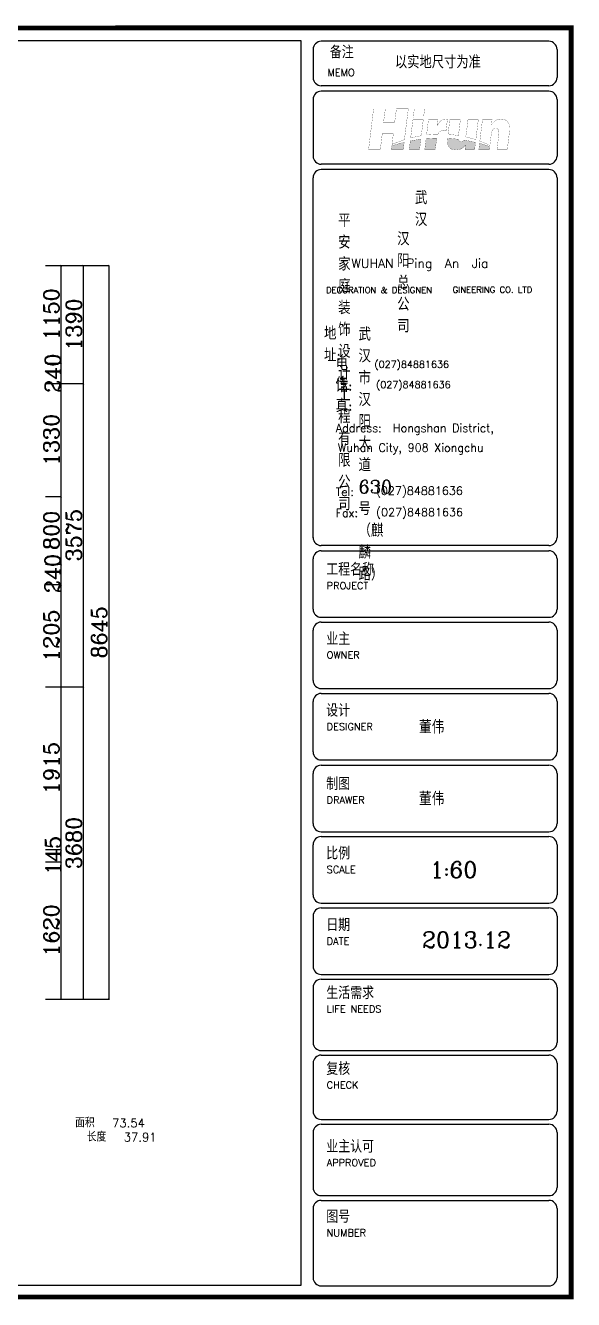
# Model space of a CAD drawing. Header units: millimetres. Extents: x 512961 to 915856, y -1268271 to -458543.
# Drawn here: x 873516 to 879973, y -1253314 to -1238299 of the extents above; entities that cross this region are included whole.
import ezdxf

# ---------------------------------------------------------------- set-up
doc = ezdxf.new("R2010")
doc.units = ezdxf.units.MM
doc.header["$MEASUREMENT"] = 0
doc.header["$PDMODE"] = 3
doc.layers.get('0').update_dxf_attribs({"linetype": 'CONTINUOUS'})
doc.layers.get('DEFPOINTS').update_dxf_attribs({"linetype": 'CONTINUOUS'})
doc.layers.add('txt', color=7, linetype='CONTINUOUS')
doc.styles.add('HZXY', font='complex.shx', dxfattribs={"bigfont": 'HZXY.shx'})
doc.styles.add('ROMAND', font='romand')
doc.styles.get("Standard").update_dxf_attribs({"font": 'complex.shx', "bigfont": 'hzxy.shx'})
doc.dimstyles.new('LMDIM40', dxfattribs={"dimtxt": 80, "dimasz": 20, "dimexe": 0, "dimexo": 0, "dimgap": 25, "dimtad": 1, "dimdec": 0, "dimzin": 0, "dimdsep": 46, "dimtxsty": 'Standard', "dimblk1": 'DOT', "dimblk2": 'DOT', "dimsah": 1, "dimcen": 0, "dimclrd": 2, "dimclre": 2, "dimclrt": 2, "dimadec": 0, "dimazin": 0, "dimtfac": 1, "dimtdec": 0, "dimtmove": 2, "dimatfit": 3, "dimldrblk": 'DOT', "dimfxl": 1, "dimtolj": 1, "dimtzin": 0, "dimarcsym": 0})

# ---------------------------------------------------------------- blocks, each defined once
blk = doc.blocks.new('_ArchTick')
at = {"color": 0, "linetype": 'ByBlock', "const_width": 0.15}
blk.add_lwpolyline([(-0.5, -0.5), (0.5, 0.5)], dxfattribs=at)
blk = doc.blocks.new('*D890')
at = {"layer": 'DEFPOINTS', "color": 0}
for p in [(873750, -1248154), (873936, -1248154), (873750, -1249774)]:
    blk.add_point(p, dxfattribs=at)
at = {"layer": 'txt', "color": 2, "lineweight": -2}
for p, q in [((873750, -1248154), (873936, -1248154)), ((873936, -1249774), (873936, -1248154)), ((873750, -1249774), (873936, -1249774))]:
    blk.add_line(p, q, dxfattribs=at)
at = {"layer": 'txt', "color": 2, "lineweight": -2, "xscale": 20, "yscale": 20, "zscale": 20}
for p, rotation in [((873936, -1248154), 90), ((873936, -1249774), 270)]:
    blk.add_blockref('_ArchTick', p, dxfattribs=dict(at, rotation=rotation))
at = {"layer": 'txt', "color": 2, "insert": (873821, -1248964), "char_height": 180, "attachment_point": 5, "rotation": 90}
blk.add_mtext('\\A1;1620', dxfattribs=at)
blk = doc.blocks.new('_DOT')
at = {"color": 0, "linetype": 'ByBlock'}
blk.add_line((-0.5, 0), (-1, 0), dxfattribs=at)
at = {"color": 0, "linetype": 'ByBlock', "const_width": 0.5}
blk.add_lwpolyline([(-0.25, 0, 1), (0.25, 0, 1)], format="xyb", close=True, dxfattribs=at)
blk = doc.blocks.new('DOT')
at = {"color": 0, "linetype": 'ByBlock'}
blk.add_line((-0.35, 0), (-1, 0), dxfattribs=at)
at = {"color": 0, "linetype": 'ByBlock', "const_width": 0.35}
blk.add_lwpolyline([(-0.175, 0, 1), (0.175, 0, 1)], format="xyb", close=True, dxfattribs=at)
blk = doc.blocks.new('*D891')
at = {"layer": 'DEFPOINTS', "color": 0}
for p in [(873750, -1248009), (873936, -1248009), (873750, -1248154)]:
    blk.add_point(p, dxfattribs=at)
at = {"layer": 'txt', "color": 2, "lineweight": -2}
for p, q in [((873750, -1248009), (873936, -1248009)), ((873936, -1248154), (873936, -1248009)), ((873750, -1248154), (873936, -1248154))]:
    blk.add_line(p, q, dxfattribs=at)
at = {"layer": 'txt', "color": 2, "lineweight": -2, "xscale": 20, "yscale": 20, "zscale": 20}
for p, rotation in [((873936, -1248009), 90), ((873936, -1248154), 270)]:
    blk.add_blockref('_ArchTick', p, dxfattribs=dict(at, rotation=rotation))
at = {"layer": 'txt', "color": 2, "insert": (873842, -1248081), "char_height": 180, "attachment_point": 5, "rotation": 90}
blk.add_mtext('\\A1;145', dxfattribs=at)
blk = doc.blocks.new('*D892')
at = {"layer": 'DEFPOINTS', "color": 0}
for p in [(873750, -1246094), (873936, -1246094), (873750, -1248009)]:
    blk.add_point(p, dxfattribs=at)
at = {"layer": 'txt', "color": 2, "lineweight": -2}
for p, q in [((873750, -1246094), (873936, -1246094)), ((873936, -1248009), (873936, -1246094)), ((873750, -1248009), (873936, -1248009))]:
    blk.add_line(p, q, dxfattribs=at)
at = {"layer": 'txt', "color": 2, "lineweight": -2, "xscale": 20, "yscale": 20, "zscale": 20}
for p, rotation in [((873936, -1246094), 90), ((873936, -1248009), 270)]:
    blk.add_blockref('_ArchTick', p, dxfattribs=dict(at, rotation=rotation))
at = {"layer": 'txt', "color": 2, "insert": (873821, -1247051), "char_height": 180, "attachment_point": 5, "rotation": 90}
blk.add_mtext('\\A1;1915', dxfattribs=at)
blk = doc.blocks.new('*D893')
at = {"layer": 'DEFPOINTS', "color": 0}
for p in [(873750, -1244889), (873936, -1244889), (873750, -1246094)]:
    blk.add_point(p, dxfattribs=at)
at = {"layer": 'txt', "color": 2, "lineweight": -2}
for p, q in [((873750, -1244889), (873936, -1244889)), ((873936, -1246094), (873936, -1244889)), ((873750, -1246094), (873936, -1246094))]:
    blk.add_line(p, q, dxfattribs=at)
at = {"layer": 'txt', "color": 2, "lineweight": -2, "xscale": 20, "yscale": 20, "zscale": 20}
for p, rotation in [((873936, -1244889), 90), ((873936, -1246094), 270)]:
    blk.add_blockref('_ArchTick', p, dxfattribs=dict(at, rotation=rotation))
at = {"layer": 'txt', "color": 2, "insert": (873821, -1245491), "char_height": 180, "attachment_point": 5, "rotation": 90}
blk.add_mtext('\\A1;1205', dxfattribs=at)
blk = doc.blocks.new('*D894')
at = {"layer": 'DEFPOINTS', "color": 0}
for p in [(873750, -1244649), (873936, -1244649), (873750, -1244889)]:
    blk.add_point(p, dxfattribs=at)
at = {"layer": 'txt', "color": 2, "lineweight": -2}
for p, q in [((873750, -1244649), (873936, -1244649)), ((873936, -1244889), (873936, -1244649)), ((873750, -1244889), (873936, -1244889))]:
    blk.add_line(p, q, dxfattribs=at)
at = {"layer": 'txt', "color": 2, "lineweight": -2, "xscale": 20, "yscale": 20, "zscale": 20}
for p, rotation in [((873936, -1244649), 90), ((873936, -1244889), 270)]:
    blk.add_blockref('_ArchTick', p, dxfattribs=dict(at, rotation=rotation))
at = {"layer": 'txt', "color": 2, "insert": (873836, -1244758), "char_height": 180, "attachment_point": 5, "rotation": 90}
blk.add_mtext('\\A1;240', dxfattribs=at)
blk = doc.blocks.new('*D895')
at = {"layer": 'DEFPOINTS', "color": 0}
for p in [(873750, -1243849), (873936, -1243849), (873750, -1244649)]:
    blk.add_point(p, dxfattribs=at)
at = {"layer": 'txt', "color": 2, "lineweight": -2}
for p, q in [((873750, -1243849), (873936, -1243849)), ((873936, -1244649), (873936, -1243849)), ((873750, -1244649), (873936, -1244649))]:
    blk.add_line(p, q, dxfattribs=at)
at = {"layer": 'txt', "color": 2, "lineweight": -2, "xscale": 20, "yscale": 20, "zscale": 20}
for p, rotation in [((873936, -1243849), 90), ((873936, -1244649), 270)]:
    blk.add_blockref('_ArchTick', p, dxfattribs=dict(at, rotation=rotation))
at = {"layer": 'txt', "color": 2, "insert": (873821, -1244249), "char_height": 180, "attachment_point": 5, "rotation": 90}
blk.add_mtext('\\A1;800', dxfattribs=at)
blk = doc.blocks.new('*D896')
at = {"layer": 'DEFPOINTS', "color": 0}
for p in [(873750, -1242519), (873936, -1242519), (873750, -1243849)]:
    blk.add_point(p, dxfattribs=at)
at = {"layer": 'txt', "color": 2, "lineweight": -2}
for p, q in [((873750, -1242519), (873936, -1242519)), ((873936, -1243849), (873936, -1242519)), ((873750, -1243849), (873936, -1243849))]:
    blk.add_line(p, q, dxfattribs=at)
at = {"layer": 'txt', "color": 2, "lineweight": -2, "xscale": 20, "yscale": 20, "zscale": 20}
for p, rotation in [((873936, -1242519), 90), ((873936, -1243849), 270)]:
    blk.add_blockref('_ArchTick', p, dxfattribs=dict(at, rotation=rotation))
at = {"layer": 'txt', "color": 2, "insert": (873821, -1243184), "char_height": 180, "attachment_point": 5, "rotation": 90}
blk.add_mtext('\\A1;1330', dxfattribs=at)
blk = doc.blocks.new('*D897')
at = {"layer": 'DEFPOINTS', "color": 0}
for p in [(873750, -1242279), (873936, -1242279), (873750, -1242519)]:
    blk.add_point(p, dxfattribs=at)
at = {"layer": 'txt', "color": 2, "lineweight": -2}
for p, q in [((873750, -1242279), (873936, -1242279)), ((873936, -1242519), (873936, -1242279)), ((873750, -1242519), (873936, -1242519))]:
    blk.add_line(p, q, dxfattribs=at)
at = {"layer": 'txt', "color": 2, "lineweight": -2, "xscale": 20, "yscale": 20, "zscale": 20}
for p, rotation in [((873936, -1242279), 90), ((873936, -1242519), 270)]:
    blk.add_blockref('_ArchTick', p, dxfattribs=dict(at, rotation=rotation))
at = {"layer": 'txt', "color": 2, "insert": (873839, -1242398), "char_height": 180, "attachment_point": 5, "rotation": 90}
blk.add_mtext('\\A1;240', dxfattribs=at)
blk = doc.blocks.new('*D898')
at = {"layer": 'DEFPOINTS', "color": 0}
for p in [(873750, -1241129), (873936, -1241129), (873750, -1242279)]:
    blk.add_point(p, dxfattribs=at)
at = {"layer": 'txt', "color": 2, "lineweight": -2}
for p, q in [((873750, -1241129), (873936, -1241129)), ((873936, -1242279), (873936, -1241129)), ((873750, -1242279), (873936, -1242279))]:
    blk.add_line(p, q, dxfattribs=at)
at = {"layer": 'txt', "color": 2, "lineweight": -2, "xscale": 20, "yscale": 20, "zscale": 20}
for p, rotation in [((873936, -1241129), 90), ((873936, -1242279), 270)]:
    blk.add_blockref('_ArchTick', p, dxfattribs=dict(at, rotation=rotation))
at = {"layer": 'txt', "color": 2, "insert": (873821, -1241704), "char_height": 180, "attachment_point": 5, "rotation": 90}
blk.add_mtext('\\A1;1150', dxfattribs=at)
blk = doc.blocks.new('*D899')
at = {"layer": 'DEFPOINTS', "color": 0}
for p in [(873750, -1246094), (874201, -1246094), (873750, -1249774)]:
    blk.add_point(p, dxfattribs=at)
at = {"layer": 'txt', "color": 2, "lineweight": -2}
for p, q in [((873750, -1246094), (874201, -1246094)), ((874201, -1249774), (874201, -1246094)), ((873750, -1249774), (874201, -1249774))]:
    blk.add_line(p, q, dxfattribs=at)
at = {"layer": 'txt', "color": 2, "lineweight": -2, "xscale": 20, "yscale": 20, "zscale": 20}
for p, rotation in [((874201, -1246094), 90), ((874201, -1249774), 270)]:
    blk.add_blockref('_ArchTick', p, dxfattribs=dict(at, rotation=rotation))
at = {"layer": 'txt', "color": 2, "insert": (874086, -1247934), "char_height": 180, "attachment_point": 5, "rotation": 90}
blk.add_mtext('\\A1;3680', dxfattribs=at)
blk = doc.blocks.new('*D900')
at = {"layer": 'DEFPOINTS', "color": 0}
for p in [(873750, -1242519), (874201, -1242519), (873750, -1246094)]:
    blk.add_point(p, dxfattribs=at)
at = {"layer": 'txt', "color": 2, "lineweight": -2}
for p, q in [((873750, -1242519), (874201, -1242519)), ((874201, -1246094), (874201, -1242519)), ((873750, -1246094), (874201, -1246094))]:
    blk.add_line(p, q, dxfattribs=at)
at = {"layer": 'txt', "color": 2, "lineweight": -2, "xscale": 20, "yscale": 20, "zscale": 20}
for p, rotation in [((874201, -1242519), 90), ((874201, -1246094), 270)]:
    blk.add_blockref('_ArchTick', p, dxfattribs=dict(at, rotation=rotation))
at = {"layer": 'txt', "color": 2, "insert": (874086, -1244306), "char_height": 180, "attachment_point": 5, "rotation": 90}
blk.add_mtext('\\A1;3575', dxfattribs=at)
blk = doc.blocks.new('*D901')
at = {"layer": 'DEFPOINTS', "color": 0}
for p in [(873750, -1241129), (874201, -1241129), (873750, -1242519)]:
    blk.add_point(p, dxfattribs=at)
at = {"layer": 'txt', "color": 2, "lineweight": -2}
for p, q in [((873750, -1241129), (874201, -1241129)), ((874201, -1242519), (874201, -1241129)), ((873750, -1242519), (874201, -1242519))]:
    blk.add_line(p, q, dxfattribs=at)
at = {"layer": 'txt', "color": 2, "lineweight": -2, "xscale": 20, "yscale": 20, "zscale": 20}
for p, rotation in [((874201, -1241129), 90), ((874201, -1242519), 270)]:
    blk.add_blockref('_ArchTick', p, dxfattribs=dict(at, rotation=rotation))
at = {"layer": 'txt', "color": 2, "insert": (874086, -1241824), "char_height": 180, "attachment_point": 5, "rotation": 90}
blk.add_mtext('\\A1;1390', dxfattribs=at)
blk = doc.blocks.new('*D902')
at = {"layer": 'DEFPOINTS', "color": 0}
for p in [(873750, -1241129), (873750, -1249774), (874500, -1249774)]:
    blk.add_point(p, dxfattribs=at)
at = {"layer": 'txt', "color": 2, "lineweight": -2}
for p, q in [((873750, -1241129), (874500, -1241129)), ((874500, -1241129), (874500, -1249774)), ((873750, -1249774), (874500, -1249774))]:
    blk.add_line(p, q, dxfattribs=at)
at = {"layer": 'txt', "color": 2, "lineweight": -2, "xscale": 20, "yscale": 20, "zscale": 20}
for p, rotation in [((874500, -1241129), 90), ((874500, -1249774), 270)]:
    blk.add_blockref('_ArchTick', p, dxfattribs=dict(at, rotation=rotation))
at = {"layer": 'txt', "color": 2, "insert": (874385, -1245451), "char_height": 180, "attachment_point": 5, "rotation": 90}
blk.add_mtext('\\A1;8645', dxfattribs=at)
blk = doc.blocks.new('wadwa')
h = blk.add_hatch(color=8)
h.paths.add_polyline_path([(798039, -987179, 0.008373), (797968, -987156, 0.012524), (797888, -987133), (797877, -987223), (798034, -987223)])
h.paths.add_polyline_path([(797828, -987118, 0.000978), (797747, -987100, 0.008202), (797659, -987083, -0.08076), (797647, -987094, -0.07009), (797633, -987100, -0.065952), (797608, -987102, -0.171138), (797585, -987094, -0.17102), (797572, -987071, 0.00912), (797492, -987063, 0.006727), (797411, -987057, 0.003583), (797410, -987075, 0.027491), (797409, -987113, 0.125398), (797431, -987185, 0.160866), (797484, -987223), (797587, -987223, 0.083032), (797636, -987200, 0.044846), (797662, -987178, 0.0269), (797680, -987157), (797672, -987223), (797815, -987223)])
h.paths.add_polyline_path([(797251, -987054, 0.005645), (797175, -987057, 0.006522), (797093, -987062), (797073, -987223), (797229, -987223)])
h.paths.add_polyline_path([(797015, -987071, 0.008787), (796936, -987082, 0.015086), (796858, -987096), (796842, -987223), (796996, -987223)])
h.paths.add_polyline_path([(796767, -987116, 0.011698), (796677, -987140, 0.006831), (796583, -987170), (796576, -987223), (796754, -987223)])
at = {"color": 4}
for p, q in [((798919, -985614), (795533, -985614)), ((795413, -985735), (795413, -986153)), ((799040, -985735), (799040, -986153)), ((798919, -986274), (795533, -986274)), ((798919, -986358), (795533, -986358)), ((795413, -986478), (795413, -987322)), ((799040, -986478), (799040, -987322)), ((798919, -987442), (795533, -987442)), ((798919, -987523), (795533, -987523)), ((795413, -993000), (795413, -987643)), ((799040, -987643), (799040, -992997)), ((798919, -993118), (795533, -993118)), ((795533, -993195), (798919, -993195)), ((795413, -994064), (795413, -993316)), ((799040, -993316), (799040, -994064)), ((795533, -994184), (798919, -994184)), ((795533, -994257), (798919, -994257)), ((795413, -995125), (795413, -994377)), ((799040, -994377), (799040, -995125)), ((795533, -995246), (798919, -995246)), ((795413, -996187), (795413, -995439)), ((795533, -995318), (798919, -995318)), ((799040, -995439), (799040, -996187)), ((795533, -996307), (798919, -996307)), ((795533, -996387), (798919, -996387)), ((795413, -997255), (795413, -996507)), ((799040, -996507), (799040, -997255)), ((795533, -997376), (798919, -997376)), ((795413, -998317), (795413, -997569)), ((795533, -997448), (798919, -997448)), ((799040, -997569), (799040, -998317)), ((795533, -998437), (798919, -998437)), ((795533, -998510), (798919, -998510)), ((795413, -998630), (795413, -999378)), ((799040, -998630), (799040, -999378)), ((795533, -999499), (798919, -999499)), ((795533, -999571), (798919, -999571)), ((795413, -999692), (795413, -1000512)), ((799040, -999692), (799040, -1000512)), ((795533, -1000633), (798919, -1000633)), ((795533, -1000701), (798919, -1000701)), ((795413, -1000821), (795413, -1001536)), ((799040, -1000821), (799040, -1001536)), ((795533, -1001657), (798919, -1001657)), ((795533, -1001729), (798919, -1001729)), ((795413, -1001850), (795413, -1002670)), ((799040, -1001850), (799040, -1002670)), ((795533, -1002791), (798919, -1002791)), ((795533, -1002862), (798919, -1002862)), ((795413, -1002982), (795413, -1004012)), ((799040, -1002982), (799040, -1004012)), ((795533, -1004133), (798919, -1004133))]:
    blk.add_line(p, q, dxfattribs=at)
at = {"const_width": 72.1}
blk.add_lwpolyline([(773229, -1004301), (799250, -1004299), (799250, -985414), (773229, -985416)], close=True, dxfattribs=at)
at = {"color": 4}
blk.add_lwpolyline([(773410, -985608), (773410, -1004123), (795233, -1004122), (795233, -985607)], close=True, dxfattribs=at)
at = {"const_width": 2.92}
for points in [[(796311, -986620), (796237, -987223), (796412, -987223), (796440, -986991), (796605, -986991), (796586, -987150, -0.021361), (796688, -987107, -0.011006), (796770, -987078), (796828, -986619), (796651, -986619), (796625, -986822), (796459, -986822), (796486, -986620), (796311, -986620)], [(796896, -986783), (796863, -987052, -0.010557), (796939, -987034, -0.012892), (797021, -987019), (797050, -986783), (796896, -986783)], [(797127, -986783), (797100, -987005, -0.011867), (797178, -986998, -0.012997), (797269, -986994, -0.143936), (797304, -986954, -0.143683), (797356, -986941, -0.153668), (797373, -986947), (797389, -986947), (797410, -986773), (797401, -986773, -0.015573), (797397, -986772, 0.08379), (797391, -986770, 0.078886), (797355, -986775, 0.132596), (797301, -986807, 0.089043), (797259, -986871), (797270, -986783), (797127, -986783)], [(797445, -986783), (797419, -986998, -0.015908), (797495, -987005, -0.015358), (797574, -987017), (797602, -986783), (797445, -986783)], [(797715, -986783), (797700, -986909, 0.003215), (797691, -986978, -0.035874), (797681, -987035, -0.014819), (797762, -987056, -0.011975), (797833, -987078), (797869, -986783), (797715, -986783)], [(797892, -987099), (797931, -986783), (798074, -986783), (798066, -986852, -0.054355), (798105, -986810, -0.092924), (798158, -986778, -0.133066), (798238, -986774, -0.145597), (798297, -986802, -0.13647), (798328, -986856, -0.083603), (798335, -986941), (798301, -987223), (798147, -987223), (798175, -987001, 0.0455), (798176, -986964, 0.104986), (798169, -986931, 0.190303), (798146, -986911, 0.109725), (798124, -986908, 0.112267), (798096, -986918, 0.08735), (798078, -986938, 0.032594), (798069, -986959, 0.036354), (798063, -986988), (798041, -987164, 0.013342), (797961, -987127, 0.025843), (797892, -987099, 0.760251)], [(796583, -987170), (796576, -987223), (796754, -987223), (796767, -987116, 0.011698), (796677, -987140, 0.006831), (796583, -987170, -0.764062)], [(796858, -987096), (796842, -987223), (796996, -987223), (797015, -987071, 0.008787), (796936, -987082, 0.015086), (796858, -987096, -1.073063)], [(797093, -987062), (797073, -987223), (797229, -987223), (797251, -987054, 0.005645), (797175, -987057, 0.006522), (797093, -987062, -0.577686)], [(797828, -987118), (797815, -987223), (797672, -987223), (797680, -987157, -0.0269), (797662, -987178, -0.044846), (797636, -987200, -0.098409), (797578, -987226, -0.092639), (797507, -987228, -0.217932), (797431, -987185, -0.125398), (797409, -987113, -0.027491), (797410, -987075, -0.003583), (797411, -987057, -0.006727), (797492, -987063, -0.00912), (797572, -987071, 0.17102), (797585, -987094, 0.171138), (797608, -987102, 0.065952), (797633, -987100, 0.07009), (797647, -987094, 0.08076), (797659, -987083, -0.008202), (797747, -987100, -0.000978), (797828, -987118, 1.199229)], [(797888, -987133), (797877, -987223), (798034, -987223), (798039, -987179, 0.008373), (797968, -987156, 0.012524), (797888, -987133, -1.421416)]]:
    blk.add_lwpolyline(points, format="xyb", dxfattribs=at)
blk.add_lwpolyline([(796917, -986621), (796901, -986746), (797055, -986746), (797070, -986621), (796917, -986621)], dxfattribs=at)
at = {"color": 4}
for centre, start, end in [((795533, -985735), 90, 180), ((798919, -985735), 0, 90), ((795533, -986153), 180, 270), ((798919, -986153), 270, 0), ((795533, -986478), 90, 180), ((798919, -986478), 0, 90), ((795533, -987322), 180, 270), ((798919, -987322), 270, 0), ((795533, -987643), 90, 180), ((798919, -987643), 0, 90), ((795533, -992997), 180, 270), ((798919, -992997), 270, 0), ((795533, -993316), 90, 180), ((798919, -993316), 0, 90), ((795533, -994064), 180, 270), ((798919, -994064), 270, 0), ((795533, -994377), 90, 180), ((798919, -994377), 0, 90), ((795533, -995125), 180, 270), ((798919, -995125), 270, 0), ((795533, -995439), 90, 180), ((798919, -995439), 0, 90), ((795533, -996187), 180, 270), ((798919, -996187), 270, 0), ((795533, -996507), 90, 180), ((798919, -996507), 0, 90), ((795533, -997255), 180, 270), ((798919, -997255), 270, 0), ((795533, -997569), 90, 180), ((798919, -997569), 0, 90), ((795533, -998317), 180, 270), ((798919, -998317), 270, 0), ((795533, -998630), 90, 180), ((798919, -998630), 0, 90), ((795533, -999378), 180, 270), ((798919, -999378), 270, 0), ((795533, -999692), 90, 180), ((798919, -999692), 0, 90), ((795533, -1000512), 180, 270), ((798919, -1000512), 270, 0), ((795533, -1000821), 90, 180), ((798919, -1000821), 0, 90), ((795533, -1001536), 180, 270), ((798919, -1001536), 270, 0), ((795533, -1001850), 90, 180), ((798919, -1001850), 0, 90), ((795533, -1002670), 180, 270), ((798919, -1002670), 270, 0), ((795533, -1002982), 90, 180), ((798919, -1002982), 0, 90), ((795533, -1004012), 180, 270), ((798919, -1004012), 270, 0)]:
    blk.add_arc(centre, 121, start, end, dxfattribs=at)
for s, height, style, p in [('备注', 187.1, 'HZXY', (795660, -985868)), ('以实地尺寸为准', 192.2, 'HZXY', (796629, -986018)), ('MEMO', 106.1, 'ROMAND', (795625, -986131)), ('WUHAN  Ping  An  Jia', 135.48, 'HZXY', (795983, -988985, -2085)), ('DECORATION & DESIGNEN', 92.1, 'HZXY', (795603, -989362, -2085)), ('GINEERING CO. LTD', 92.1, 'HZXY', (797487, -989357, -2085)), ('(027)84881636', 104.26, 'HZXY', (796324, -990472, -1787)), (' (027)84881636', 104.26, 'HZXY', (796277, -990775, -1787)), ('Address:  Hongshan District, ', 121.64, 'HZXY', (795749, -991429, -2085)), (' Wuhan City, 908 Xiongchu  ', 121.64, 'HZXY', (795697, -991721)), (' (027)84881636', 121.64, 'HZXY', (796264, -992362, -1430)), (' (027)84881636', 121.64, 'HZXY', (796266, -992681, -1787)), ('工程名称', 187.1, 'HZXY', (795607, -993565)), ('PROJECT', 106.1, 'ROMAND', (795614, -993766)), ('业主', 187.1, 'HZXY', (795607, -994599)), ('OWNER', 106.1, 'ROMAND', (795614, -994800)), ('设计', 187.1, 'HZXY', (795607, -995664)), ('DESIGNER', 106.1, 'ROMAND', (795614, -995865)), ('制图', 187.1, 'HZXY', (795607, -996756)), ('DRAWER', 106.1, 'ROMAND', (795614, -996957)), ('比例', 187.1, 'HZXY', (795607, -997790)), ('SCALE', 106.1, 'ROMAND', (795614, -997991)), ('1:60', 240.9, 'HZXY', (797150, -998061)), ('日期', 187.1, 'HZXY', (795607, -998856)), ('2013.12', 240.9, 'HZXY', (797034, -999104)), ('DATE', 106.1, 'ROMAND', (795614, -999057)), ('复核', 187.1, 'HZXY', (795607, -1000996)), ('CHECK', 106.1, 'ROMAND', (795614, -1001197)), ('业主认可', 187.1, 'HZXY', (795607, -1002153)), ('APPROVED', 106.1, 'ROMAND', (795614, -1002354)), ('图号', 187.1, 'HZXY', (795607, -1003196)), ('NUMBER', 106.1, 'ROMAND', (795614, -1003397))]:
    blk.add_text(s, height=height, dxfattribs=dict(style=style)).set_placement(p)
for p in [(796987, -995916), (796987, -996985)]:
    blk.add_text('董伟', height=198.7).set_placement(p)
at = {"color": 2}
for s, height, style, p in [('生活需求', 187.1, 'HZXY', (795607, -999867)), ('LIFE NEEDS', 106.1, 'ROMAND', (795614, -1000068))]:
    blk.add_text(s, height=height, dxfattribs=dict(at, style=style)).set_placement(p)
at = {"attachment_point": 1, "style": 'HZXY'}
for s, insert, char_height, width in [('武汉', (796926, -987844, -2085), 194.6, 1.03), ('平安家庭装饰设计工程有限公司', (795784, -988182, -2085), 194.62, 1.22), ('汉阳总公司', (796662, -988455, -2085), 194.6, 0.903), ('地址:', (795574, -989861, -2085), 194.6, 1.22), ('武汉市汉阳大道630号（麒麟路）', (796087, -989874, -2085), 194.62, 1.03), ('电话:', (795747, -990316, -2085), 194.6, 1.22), ('传真:', (795747, -990614, -2085), 194.6, 1.22), ('Tel:', (795747, -992258, -2085), 121.6, 1.22), ('Fax:', (795747, -992571, -2085), 121.6, 1.22)]:
    blk.add_mtext(s, dxfattribs=dict(at, insert=insert, char_height=char_height, width=width))

msp = doc.modelspace()

# ---------------------------------------------------------------- block references
at = {"layer": 'txt', "xscale": 0.7919999999867287, "yscale": 0.7920000000012806, "zscale": 0.7920000000000001}
msp.add_blockref('wadwa', (246939, -457879.4), dxfattribs=at)

# ---------------------------------------------------------------- texts
at = {"layer": 'txt', "insert": (874032.7, -1251183.9), "char_height": 100, "width": 1476.393, "attachment_point": 1}
msp.add_mtext(' 面积   73.54            长度   37.91', dxfattribs=at)

# ---------------------------------------------------------------- dimensions: what is measured, and where the dimension line sits
at = {"layer": 'txt', "color": 2}
for base, p1, p2, angle, picture, middle in [((873935.6, -1241129), (873749.6, -1242279), (873749.6, -1241129), 270, '*D898', (873820.6, -1241704)), ((874200.6, -1241129), (873749.6, -1242519), (873749.6, -1241129), 90, '*D901', (874085.6, -1241824)), ((874499.6, -1249774), (873749.6, -1241129), (873749.6, -1249774), 90, '*D902', (874384.6, -1245451.5)), ((873935.6, -1242519), (873749.6, -1243849), (873749.6, -1242519), 270, '*D896', (873820.6, -1243184)), ((874200.6, -1242519), (873749.6, -1246094), (873749.6, -1242519), 90, '*D900', (874085.6, -1244306.5)), ((873935.6, -1243849), (873749.6, -1244649), (873749.6, -1243849), 270, '*D895', (873820.6, -1244249)), ((873935.6, -1244889), (873749.6, -1246094), (873749.6, -1244889), 270, '*D893', (873820.6, -1245491.5)), ((873935.6, -1246094), (873749.6, -1248009), (873749.6, -1246094), 270, '*D892', (873820.6, -1247051.5)), ((874200.6, -1246094), (873749.6, -1249774), (873749.6, -1246094), 90, '*D899', (874085.6, -1247934)), ((873935.6, -1248154), (873749.6, -1249774), (873749.6, -1248154), 270, '*D890', (873820.6, -1248964))]:
    dim = msp.add_linear_dim(base=base, p1=p1, p2=p2, angle=angle, dimstyle='LMDIM40', override={"dimtxt": 180, "dimblk": 'ArchTick', "dimsah": 0, "dimldrblk": 'DOT'}, dxfattribs=at)
    dim.commit()
    dim.dimension.update_dxf_attribs({"geometry": picture, "text_midpoint": middle})
for base, p1, p2, picture, middle in [((873935.6, -1242279), (873749.6, -1242519), (873749.6, -1242279), '*D897', (873839.1, -1242398.5)), ((873935.6, -1244649), (873749.6, -1244889), (873749.6, -1244649), '*D894', (873835.6, -1244758.5)), ((873935.6, -1248009), (873749.6, -1248154), (873749.6, -1248009), '*D891', (873842.1, -1248081.5))]:
    dim = msp.add_linear_dim(base=base, p1=p1, p2=p2, angle=270, dimstyle='LMDIM40', override={"dimtxt": 180, "dimblk": 'ArchTick', "dimsah": 0, "dimldrblk": 'DOT'}, dxfattribs=at)
    dim.commit()
    dim.dimension.update_dxf_attribs({"geometry": picture, "text_midpoint": middle, "dimtype": 160})

doc.saveas('drawing.dxf')
